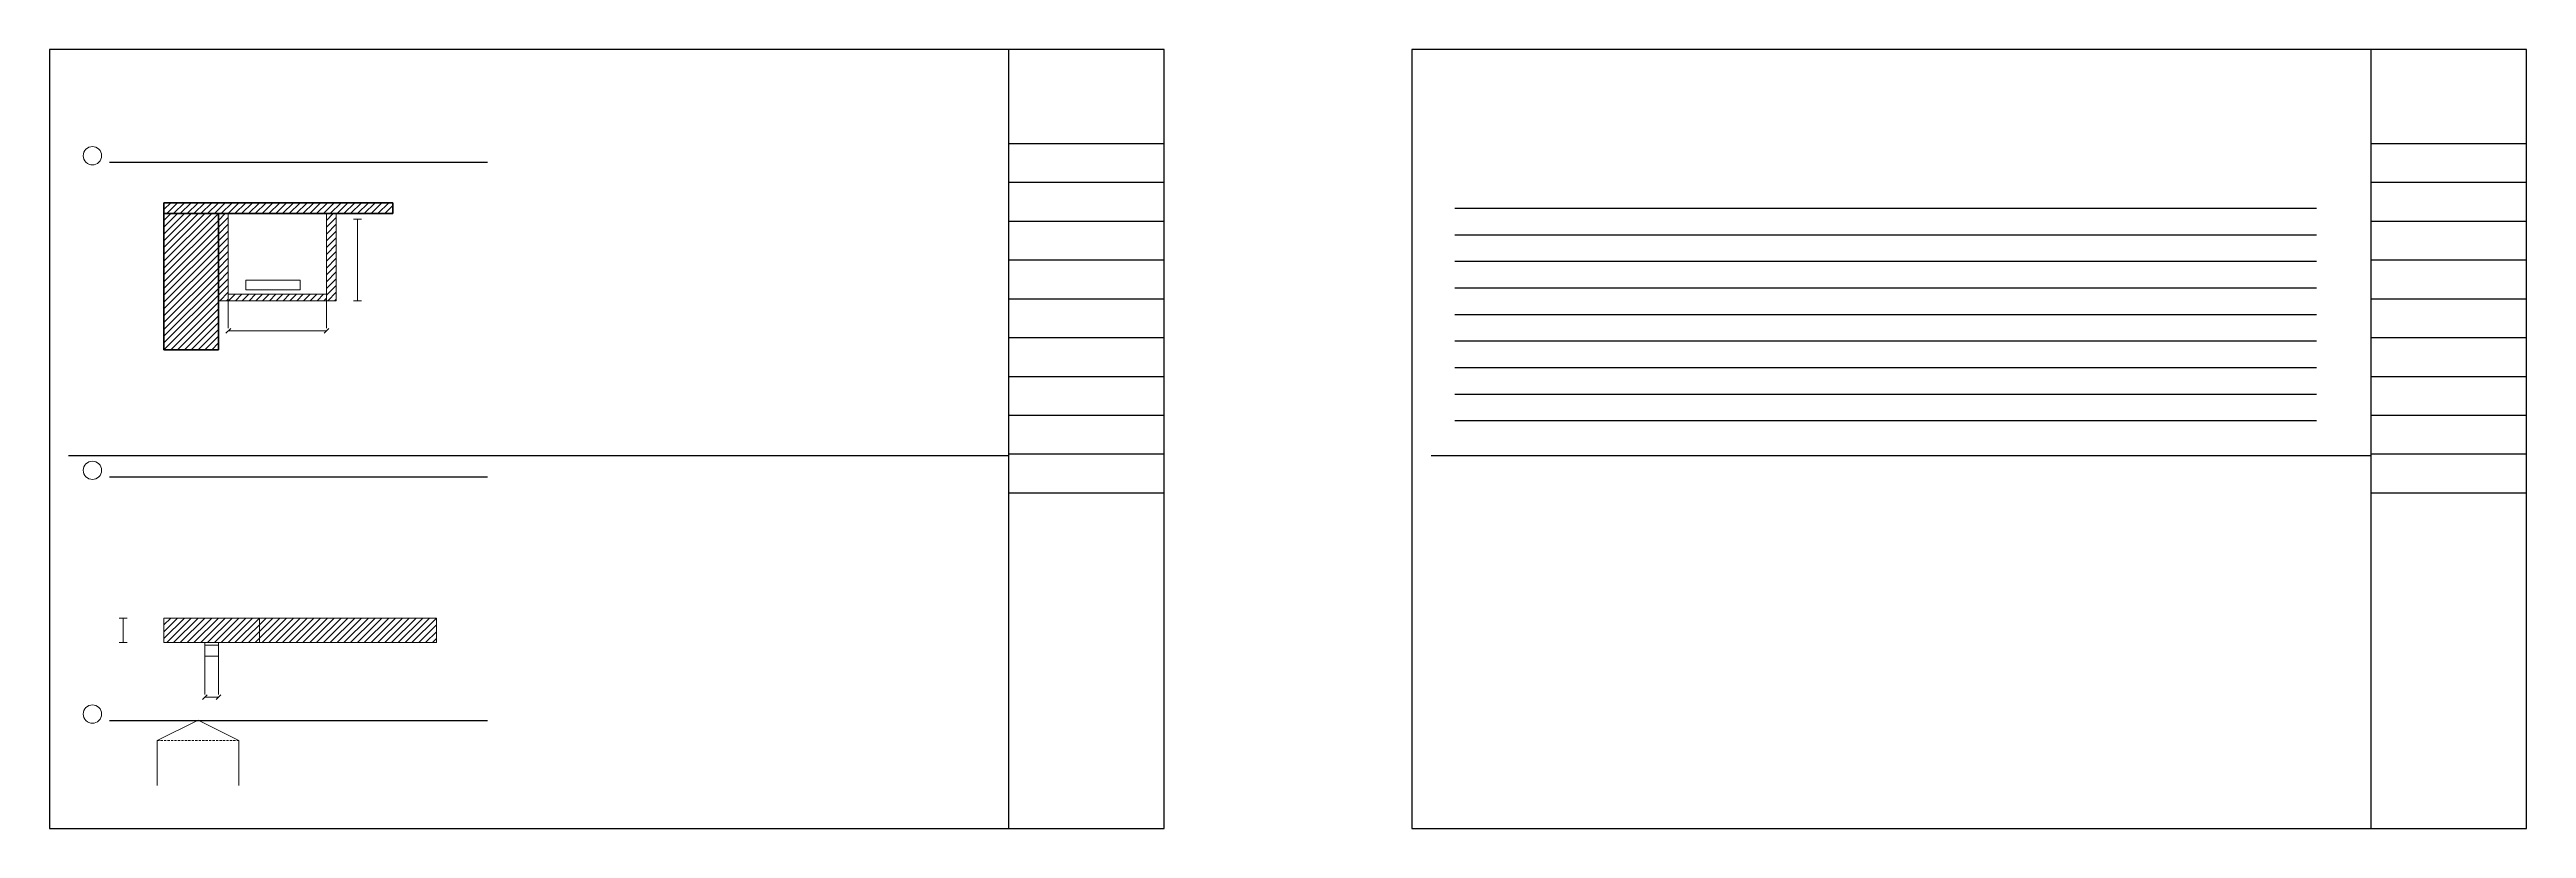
# Model space of a CAD drawing. Header units: millimetres. Extents: x -39780 to 216580, y 220 to 11660.
# Drawn here: x 180220 to 216580, y 220 to 11660 of the extents above; entities that cross this region are included whole.
import ezdxf

# ---------------------------------------------------------------- set-up
doc = ezdxf.new("R2010")
doc.units = ezdxf.units.MM
for name, color, linetype, lineweight in [('DETAIL', 7, 'CONTINUOUS', 18), ('DIM', 7, 'CONTINUOUS', 13), ('FRAME', 7, 'CONTINUOUS', 25), ('HATCH', 8, 'CONTINUOUS', 9), ('LIGHT', 7, 'CONTINUOUS', 18), ('OPEN', 8, 'CONTINUOUS', 9), ('SYMBOL', 7, 'CONTINUOUS', 18), ('WALL', 7, 'CONTINUOUS', 35), ('WOOD', 7, 'CONTINUOUS', 18)]:
    doc.layers.add(name, color=color, linetype=linetype, lineweight=lineweight)

msp = doc.modelspace()

# ---------------------------------------------------------------- linework, layer by layer
at = {"layer": 'DETAIL'}
for p, q in [((184284, 8066), (182844, 8066)), ((182844, 8066), (182844, 7970)), ((183900, 8274), (183100, 8274)), ((183100, 8274), (183100, 8130)), ((183100, 8130), (183900, 8130)), ((183900, 8130), (183900, 8274)), ((184284, 7970), (184284, 8066)), ((182844, 7970), (184284, 7970)), ((183300, 2950), (183300, 3310)), ((182700, 2950), (182500, 2950)), ((182500, 2950), (182500, 2750)), ((182700, 2750), (182700, 2950)), ((182700, 2950), (183300, 2950)), ((182500, 2750), (182700, 2750))]:
    msp.add_line(p, q, dxfattribs=at)
at = {"layer": 'DIM'}
for p, q in [((184680, 9170), (184800, 9170)), ((184740, 7970), (184740, 9170)), ((182844, 7970), (182844, 7570)), ((184284, 7970), (184284, 7570)), ((184680, 7970), (184800, 7970)), ((182809, 7495), (182879, 7565)), ((182844, 7530), (184284, 7530)), ((184249, 7495), (184319, 7565)), ((181240, 3310), (181360, 3310)), ((181300, 2950), (181300, 3310)), ((181240, 2950), (181360, 2950)), ((182500, 2750), (182500, 2190)), ((182700, 2750), (182700, 2190)), ((182465, 2115), (182535, 2185)), ((182665, 2115), (182735, 2185)), ((182500, 2150), (182700, 2150))]:
    msp.add_line(p, q, dxfattribs=at)
at = {"layer": 'FRAME'}
for p, q in [((196580, 11660), (180220, 11660)), ((180220, 11660), (180220, 220)), ((194300, 220), (194300, 11660)), ((196580, 220), (196580, 11660)), ((216580, 11660), (200220, 11660)), ((200220, 11660), (200220, 220)), ((214300, 220), (214300, 11660)), ((216580, 220), (216580, 11660)), ((194300, 10280), (196580, 10280)), ((214300, 10280), (216580, 10280)), ((181100, 10005), (186650, 10005)), ((194300, 9710), (196580, 9710)), ((214300, 9710), (216580, 9710)), ((194300, 9140), (196580, 9140)), ((200850, 9330), (213500, 9330)), ((214300, 9140), (216580, 9140)), ((200850, 8940), (213500, 8940)), ((194300, 8570), (196580, 8570)), ((200850, 8550), (213500, 8550)), ((214300, 8570), (216580, 8570)), ((194300, 8000), (196580, 8000)), ((200850, 8160), (213500, 8160)), ((214300, 8000), (216580, 8000)), ((200850, 7770), (213500, 7770)), ((194300, 7430), (196580, 7430)), ((200850, 7380), (213500, 7380)), ((214300, 7430), (216580, 7430)), ((200850, 6990), (213500, 6990)), ((194300, 6860), (196580, 6860)), ((200850, 6600), (213500, 6600)), ((214300, 6860), (216580, 6860)), ((194300, 6290), (196580, 6290)), ((200850, 6210), (213500, 6210)), ((214300, 6290), (216580, 6290)), ((180500, 5700), (194300, 5700)), ((194300, 5720), (196580, 5720)), ((200500, 5700), (214300, 5700)), ((214300, 5720), (216580, 5720)), ((181100, 5385), (186650, 5385)), ((194300, 5150), (196580, 5150)), ((214300, 5150), (216580, 5150)), ((181100, 1805), (186650, 1805)), ((180220, 220), (196580, 220)), ((200220, 220), (216580, 220))]:
    msp.add_line(p, q, dxfattribs=at)
at = {"layer": 'HATCH'}
for p, q in [((181900, 9310), (182000, 9410)), ((181900, 9150), (182000, 9250)), ((181900, 9050), (182100, 9250)), ((181900, 8950), (182200, 9250)), ((181900, 8850), (182300, 9250)), ((181900, 8750), (182400, 9250)), ((181900, 8650), (182500, 9250)), ((181900, 8550), (182600, 9250)), ((181900, 8450), (182700, 9250)), ((181900, 8350), (182700, 9150)), ((181940, 9250), (182100, 9410)), ((182040, 9250), (182200, 9410)), ((182140, 9250), (182300, 9410)), ((182240, 9250), (182400, 9410)), ((182340, 9250), (182500, 9410)), ((182440, 9250), (182600, 9410)), ((182540, 9250), (182700, 9410)), ((182640, 9250), (182800, 9410)), ((182700, 9150), (182800, 9250)), ((182700, 9050), (182844, 9194)), ((182700, 8950), (182844, 9094)), ((182740, 9250), (182900, 9410)), ((182840, 9250), (183000, 9410)), ((182940, 9250), (183100, 9410)), ((183040, 9250), (183200, 9410)), ((183140, 9250), (183300, 9410)), ((183240, 9250), (183400, 9410)), ((183340, 9250), (183500, 9410)), ((183440, 9250), (183600, 9410)), ((183540, 9250), (183700, 9410)), ((183640, 9250), (183800, 9410)), ((183740, 9250), (183900, 9410)), ((183840, 9250), (184000, 9410)), ((183940, 9250), (184100, 9410)), ((184040, 9250), (184200, 9410)), ((184140, 9250), (184300, 9410)), ((184240, 9250), (184400, 9410)), ((184284, 9150), (184384, 9250)), ((184284, 9050), (184428, 9194)), ((184284, 8950), (184428, 9094)), ((184340, 9250), (184500, 9410)), ((184440, 9250), (184600, 9410)), ((184540, 9250), (184700, 9410)), ((184640, 9250), (184800, 9410)), ((184740, 9250), (184900, 9410)), ((184840, 9250), (185000, 9410)), ((184940, 9250), (185100, 9410)), ((185040, 9250), (185200, 9410)), ((185140, 9250), (185260, 9370)), ((185240, 9250), (185260, 9270)), ((181900, 8250), (182700, 9050)), ((181900, 8150), (182700, 8950)), ((181900, 8050), (182700, 8850)), ((181900, 7950), (182700, 8750)), ((182700, 8850), (182844, 8994)), ((182700, 8750), (182844, 8894)), ((182700, 8650), (182844, 8794)), ((184284, 8850), (184428, 8994)), ((184284, 8750), (184428, 8894)), ((184284, 8650), (184428, 8794)), ((181900, 7850), (182700, 8650)), ((181900, 7750), (182700, 8550)), ((181900, 7650), (182700, 8450)), ((182700, 8550), (182844, 8694)), ((182700, 8450), (182844, 8594)), ((182700, 8350), (182844, 8494)), ((182700, 8250), (182844, 8394)), ((184284, 8550), (184428, 8694)), ((184284, 8450), (184428, 8594)), ((184284, 8350), (184428, 8494)), ((184284, 8250), (184428, 8394)), ((181900, 7550), (182700, 8350)), ((181900, 7450), (182700, 8250)), ((181900, 7350), (182700, 8150)), ((181900, 7250), (182700, 8050)), ((182700, 8150), (182844, 8294)), ((182700, 8050), (182844, 8194)), ((182720, 7970), (182844, 8094)), ((182848, 7970), (182944, 8066)), ((182948, 7970), (183044, 8066)), ((183048, 7970), (183144, 8066)), ((183148, 7970), (183244, 8066)), ((183248, 7970), (183344, 8066)), ((183348, 7970), (183444, 8066)), ((183448, 7970), (183544, 8066)), ((183548, 7970), (183644, 8066)), ((183648, 7970), (183744, 8066)), ((183748, 7970), (183844, 8066)), ((183848, 7970), (183944, 8066)), ((183948, 7970), (184044, 8066)), ((184048, 7970), (184144, 8066)), ((184148, 7970), (184244, 8066)), ((184248, 7970), (184284, 8006)), ((184284, 8150), (184428, 8294)), ((184284, 8050), (184428, 8194)), ((184304, 7970), (184428, 8094)), ((182000, 7250), (182700, 7950)), ((182100, 7250), (182700, 7850)), ((182200, 7250), (182700, 7750)), ((182300, 7250), (182700, 7650)), ((182820, 7970), (182844, 7994)), ((184404, 7970), (184428, 7994)), ((182400, 7250), (182700, 7550)), ((182500, 7250), (182700, 7450)), ((182600, 7250), (182700, 7350)), ((181900, 3210), (182000, 3310)), ((181900, 3110), (182100, 3310)), ((181900, 3010), (182200, 3310)), ((181940, 2950), (182300, 3310)), ((182040, 2950), (182400, 3310)), ((182140, 2950), (182500, 3310)), ((182240, 2950), (182600, 3310)), ((182340, 2950), (182700, 3310)), ((182440, 2950), (182800, 3310)), ((182540, 2950), (182900, 3310)), ((182640, 2950), (183000, 3310)), ((182740, 2950), (183100, 3310)), ((182840, 2950), (183200, 3310)), ((182940, 2950), (183300, 3310)), ((183040, 2950), (183400, 3310)), ((183140, 2950), (183500, 3310)), ((183240, 2950), (183600, 3310)), ((183340, 2950), (183700, 3310)), ((183440, 2950), (183800, 3310)), ((183540, 2950), (183900, 3310)), ((183640, 2950), (184000, 3310)), ((183740, 2950), (184100, 3310)), ((183840, 2950), (184200, 3310)), ((183940, 2950), (184300, 3310)), ((184040, 2950), (184400, 3310)), ((184140, 2950), (184500, 3310)), ((184240, 2950), (184600, 3310)), ((184340, 2950), (184700, 3310)), ((184440, 2950), (184800, 3310)), ((184540, 2950), (184900, 3310)), ((184640, 2950), (185000, 3310)), ((184740, 2950), (185100, 3310)), ((184840, 2950), (185200, 3310)), ((184940, 2950), (185300, 3310)), ((185040, 2950), (185400, 3310)), ((185140, 2950), (185500, 3310)), ((185240, 2950), (185600, 3310)), ((185340, 2950), (185700, 3310)), ((185440, 2950), (185800, 3310)), ((185540, 2950), (185900, 3310)), ((185640, 2950), (185900, 3210)), ((185740, 2950), (185900, 3110)), ((185840, 2950), (185900, 3010))]:
    msp.add_line(p, q, dxfattribs=at)
at = {"layer": 'LIGHT'}
msp.add_line((182500, 2910), (182700, 2910), dxfattribs=at)
at = {"layer": 'OPEN'}
for p, q in [((181800, 1510), (181832, 1510)), ((181851, 1510), (181883, 1510)), ((181902, 1510), (181934, 1510)), ((181952, 1510), (181985, 1510)), ((182003, 1510), (182036, 1510)), ((182054, 1510), (182086, 1510)), ((182105, 1510), (182137, 1510)), ((182156, 1510), (182188, 1510)), ((182206, 1510), (182239, 1510)), ((182257, 1510), (182290, 1510)), ((182308, 1510), (182340, 1510)), ((182359, 1510), (182391, 1510)), ((182410, 1510), (182442, 1510)), ((182460, 1510), (182493, 1510)), ((182511, 1510), (182544, 1510)), ((182562, 1510), (182594, 1510)), ((182613, 1510), (182645, 1510)), ((182664, 1510), (182696, 1510)), ((182714, 1510), (182747, 1510)), ((182765, 1510), (182798, 1510)), ((182816, 1510), (182848, 1510)), ((182867, 1510), (182899, 1510)), ((182918, 1510), (182950, 1510)), ((182968, 1510), (183000, 1510))]:
    msp.add_line(p, q, dxfattribs=at)
at = {"layer": 'SYMBOL'}
for p, q in [((180755, 10195), (180738, 10175)), ((180775, 10212), (180755, 10195)), ((180798, 10225), (180775, 10212)), ((180824, 10232), (180798, 10225)), ((180850, 10235), (180824, 10232)), ((180876, 10232), (180850, 10235)), ((180902, 10225), (180876, 10232)), ((180925, 10212), (180902, 10225)), ((180945, 10195), (180925, 10212)), ((180962, 10175), (180945, 10195)), ((180718, 10126), (180715, 10100)), ((180715, 10100), (180718, 10074)), ((180725, 10152), (180718, 10126)), ((180718, 10074), (180725, 10048)), ((180738, 10175), (180725, 10152)), ((180725, 10048), (180738, 10025)), ((180738, 10025), (180755, 10005)), ((180755, 10005), (180775, 9988)), ((180775, 9988), (180798, 9975)), ((180798, 9975), (180824, 9968)), ((180824, 9968), (180850, 9965)), ((180850, 9965), (180876, 9968)), ((180876, 9968), (180902, 9975)), ((180902, 9975), (180925, 9988)), ((180925, 9988), (180945, 10005)), ((180945, 10005), (180962, 10025)), ((180975, 10152), (180962, 10175)), ((180962, 10025), (180975, 10048)), ((180982, 10126), (180975, 10152)), ((180975, 10048), (180982, 10074)), ((180985, 10100), (180982, 10126)), ((180982, 10074), (180985, 10100)), ((180718, 5506), (180715, 5480)), ((180715, 5480), (180718, 5454)), ((180725, 5532), (180718, 5506)), ((180738, 5555), (180725, 5532)), ((180755, 5575), (180738, 5555)), ((180775, 5592), (180755, 5575)), ((180798, 5605), (180775, 5592)), ((180824, 5612), (180798, 5605)), ((180850, 5615), (180824, 5612)), ((180876, 5612), (180850, 5615)), ((180902, 5605), (180876, 5612)), ((180925, 5592), (180902, 5605)), ((180945, 5575), (180925, 5592)), ((180962, 5555), (180945, 5575)), ((180975, 5532), (180962, 5555)), ((180982, 5506), (180975, 5532)), ((180985, 5480), (180982, 5506)), ((180982, 5454), (180985, 5480)), ((180718, 5454), (180725, 5428)), ((180725, 5428), (180738, 5405)), ((180738, 5405), (180755, 5385)), ((180755, 5385), (180775, 5368)), ((180775, 5368), (180798, 5355)), ((180798, 5355), (180824, 5348)), ((180824, 5348), (180850, 5345)), ((180850, 5345), (180876, 5348)), ((180876, 5348), (180902, 5355)), ((180902, 5355), (180925, 5368)), ((180925, 5368), (180945, 5385)), ((180945, 5385), (180962, 5405)), ((180962, 5405), (180975, 5428)), ((180975, 5428), (180982, 5454)), ((180718, 1926), (180715, 1900)), ((180715, 1900), (180718, 1874)), ((180725, 1952), (180718, 1926)), ((180718, 1874), (180725, 1848)), ((180738, 1975), (180725, 1952)), ((180725, 1848), (180738, 1825)), ((180755, 1995), (180738, 1975)), ((180738, 1825), (180755, 1805)), ((180775, 2012), (180755, 1995)), ((180798, 2025), (180775, 2012)), ((180824, 2032), (180798, 2025)), ((180850, 2035), (180824, 2032)), ((180876, 2032), (180850, 2035)), ((180902, 2025), (180876, 2032)), ((180925, 2012), (180902, 2025)), ((180945, 1995), (180925, 2012)), ((180962, 1975), (180945, 1995)), ((180945, 1805), (180962, 1825)), ((180975, 1952), (180962, 1975)), ((180962, 1825), (180975, 1848)), ((180982, 1926), (180975, 1952)), ((180975, 1848), (180982, 1874)), ((180985, 1900), (180982, 1926)), ((180982, 1874), (180985, 1900)), ((180755, 1805), (180775, 1788)), ((180775, 1788), (180798, 1775)), ((180798, 1775), (180824, 1768)), ((180824, 1768), (180850, 1765)), ((180850, 1765), (180876, 1768)), ((180876, 1768), (180902, 1775)), ((180902, 1775), (180925, 1788)), ((180925, 1788), (180945, 1805))]:
    msp.add_line(p, q, dxfattribs=at)
at = {"layer": 'WALL'}
for p, q in [((185260, 9410), (181900, 9410)), ((181900, 9410), (181900, 9250)), ((181900, 9250), (185260, 9250)), ((182700, 9250), (181900, 9250)), ((181900, 9250), (181900, 7250)), ((182700, 7250), (182700, 9250)), ((185260, 9250), (185260, 9410)), ((181900, 7250), (182700, 7250))]:
    msp.add_line(p, q, dxfattribs=at)
at = {"layer": 'WOOD'}
for p, q in [((182844, 9250), (182700, 9250)), ((182700, 9250), (182700, 7970)), ((182844, 7970), (182844, 9250)), ((184428, 9250), (184284, 9250)), ((184284, 9250), (184284, 7970)), ((184428, 7970), (184428, 9250)), ((182700, 7970), (182844, 7970)), ((184284, 7970), (184428, 7970)), ((185900, 3310), (181900, 3310)), ((181900, 3310), (181900, 2950)), ((185900, 2950), (185900, 3310)), ((181900, 2950), (185900, 2950)), ((181800, 1510), (182400, 1810)), ((181800, 850), (181800, 1510)), ((182400, 1810), (183000, 1510)), ((183000, 1510), (183000, 850))]:
    msp.add_line(p, q, dxfattribs=at)

doc.saveas('drawing.dxf')
